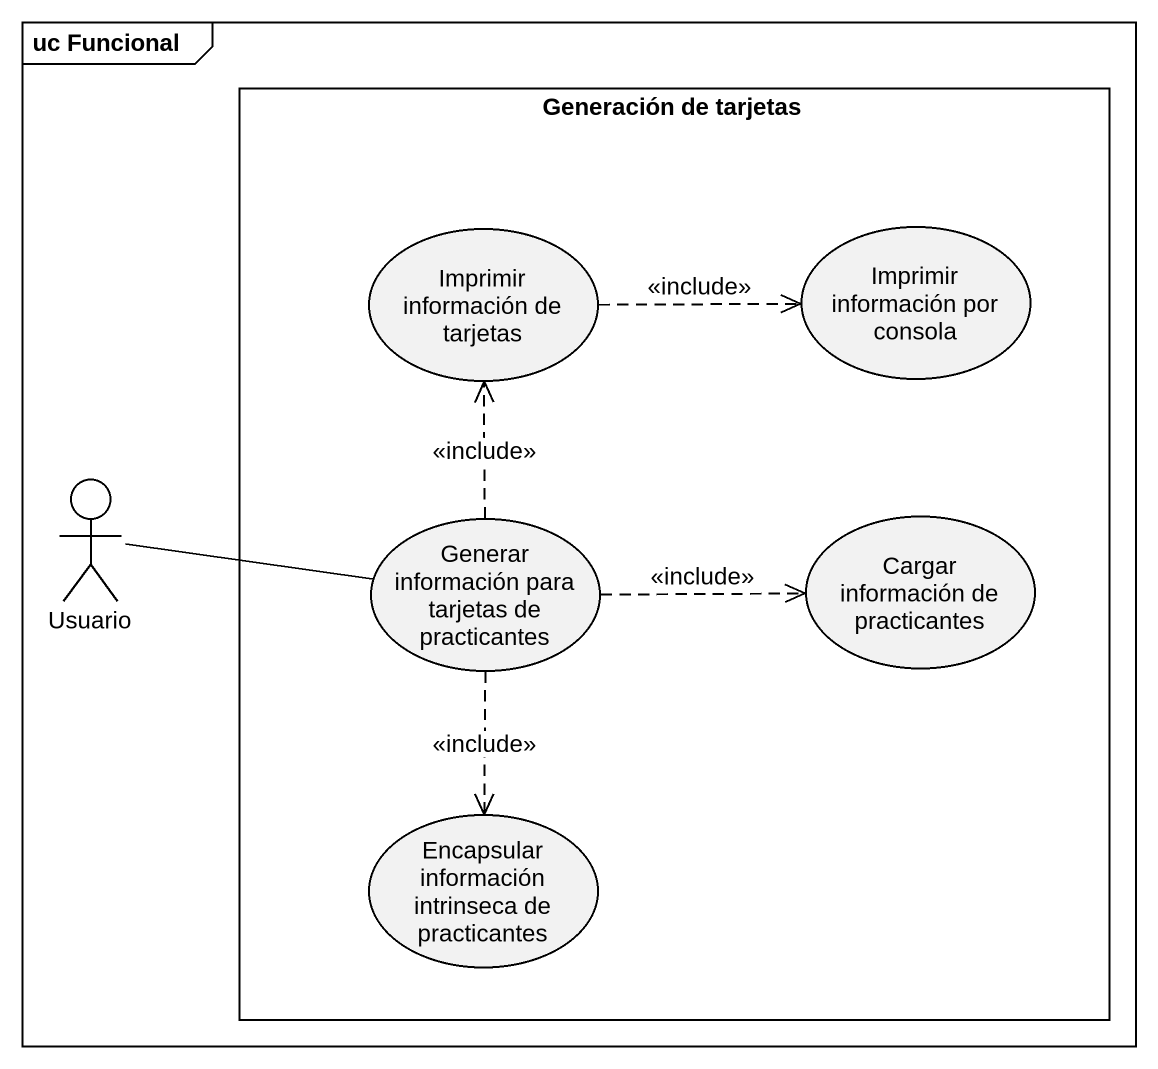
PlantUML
@startuml
mainframe uc Funcional
rectangle "Generación de tarjetas" as Generación_de_tarjetas {
  usecase "Imprimir información de tarjetas" as Imprimir_información_de
  usecase "Imprimir información por consola" as Imprimir_información_por
  usecase "Generar información para tarjetas de practicantes" as Generar_información_para
  usecase "Cargar información de practicantes" as Cargar_información_de
  usecase "Encapsular información intrinseca de practicantes" as Encapsular_información
}
actor Usuario
Imprimir_información_de .right.> Imprimir_información_por : <<include>>
Usuario -right- Generar_información_para
Generar_información_para .up.> Imprimir_información_de : <<include>>
Generar_información_para .right.> Cargar_información_de : <<include>>
Generar_información_para ..> Encapsular_información : <<include>>
@enduml
